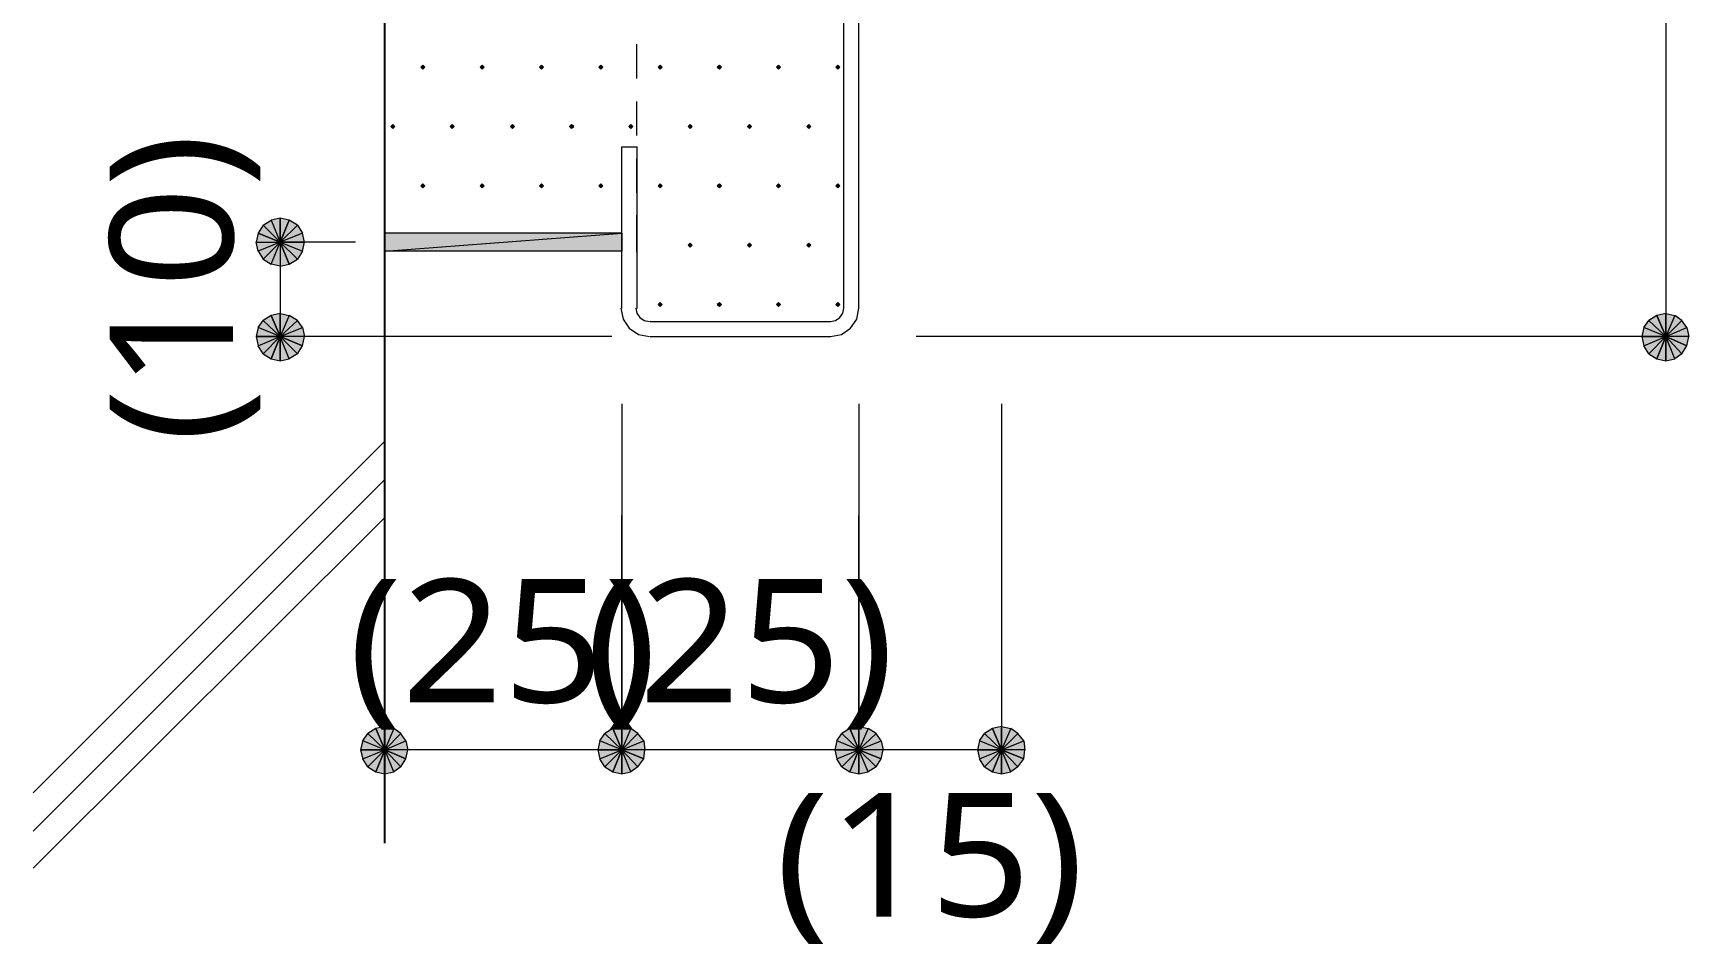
# Model space of a CAD drawing. Header units: millimetres. Extents: x 0 to 420, y 0 to 297.
# Drawn here: x 30.97 to 65.85, y 79.52 to 98.7 of the extents above; entities that cross this region are included whole.
import ezdxf
from ezdxf.enums import TextEntityAlignment as Align

# ---------------------------------------------------------------- set-up
doc = ezdxf.new("R2010")
doc.units = ezdxf.units.MM
doc.styles.add('kst32b', font='NotoSansJP-Variable.ttf')

msp = doc.modelspace()

# ---------------------------------------------------------------- hatches: boundary and pattern name
for points in [[(39.18, 98.023), (39.158, 98.002), (39.137, 97.98), (39.158, 97.959), (39.18, 97.938), (39.201, 97.959), (39.222, 97.98), (39.201, 98.002), (39.18, 98.023)], [(40.428, 98.023), (40.407, 98.002), (40.386, 97.98), (40.407, 97.959), (40.428, 97.938), (40.45, 97.959), (40.471, 97.98), (40.45, 98.002), (40.428, 98.023)], [(41.677, 98.023), (41.656, 98.002), (41.635, 97.98), (41.656, 97.959), (41.677, 97.938), (41.698, 97.959), (41.72, 97.98), (41.698, 98.002), (41.677, 98.023)], [(42.926, 98.023), (42.905, 98.002), (42.884, 97.98), (42.905, 97.959), (42.926, 97.938), (42.947, 97.959), (42.968, 97.98), (42.947, 98.002), (42.926, 98.023)], [(44.175, 98.023), (44.154, 98.002), (44.132, 97.98), (44.154, 97.959), (44.175, 97.938), (44.196, 97.959), (44.217, 97.98), (44.196, 98.002), (44.175, 98.023)], [(45.424, 98.023), (45.403, 98.002), (45.381, 97.98), (45.403, 97.959), (45.424, 97.938), (45.445, 97.959), (45.466, 97.98), (45.445, 98.002), (45.424, 98.023)], [(46.673, 98.023), (46.651, 98.002), (46.63, 97.98), (46.651, 97.959), (46.673, 97.938), (46.694, 97.959), (46.715, 97.98), (46.694, 98.002), (46.673, 98.023)], [(47.921, 98.023), (47.9, 98.002), (47.879, 97.98), (47.9, 97.959), (47.921, 97.938), (47.943, 97.959), (47.964, 97.98), (47.943, 98.002), (47.921, 98.023)], [(38.545, 96.774), (38.523, 96.753), (38.502, 96.732), (38.523, 96.711), (38.545, 96.689), (38.566, 96.711), (38.587, 96.732), (38.566, 96.753), (38.545, 96.774)], [(39.793, 96.774), (39.772, 96.753), (39.751, 96.732), (39.772, 96.711), (39.793, 96.689), (39.814, 96.711), (39.836, 96.732), (39.814, 96.753), (39.793, 96.774)], [(41.063, 96.774), (41.042, 96.753), (41.021, 96.732), (41.042, 96.711), (41.063, 96.689), (41.085, 96.711), (41.106, 96.732), (41.085, 96.753), (41.063, 96.774)], [(42.312, 96.774), (42.291, 96.753), (42.27, 96.732), (42.291, 96.711), (42.312, 96.689), (42.333, 96.711), (42.355, 96.732), (42.333, 96.753), (42.312, 96.774)], [(43.561, 96.774), (43.54, 96.753), (43.519, 96.732), (43.54, 96.711), (43.561, 96.689), (43.582, 96.711), (43.603, 96.732), (43.582, 96.753), (43.561, 96.774)], [(44.81, 96.774), (44.789, 96.753), (44.768, 96.732), (44.789, 96.711), (44.81, 96.689), (44.831, 96.711), (44.852, 96.732), (44.831, 96.753), (44.81, 96.774)], [(46.059, 96.774), (46.037, 96.753), (46.016, 96.732), (46.037, 96.711), (46.059, 96.689), (46.08, 96.711), (46.101, 96.732), (46.08, 96.753), (46.059, 96.774)], [(47.307, 96.774), (47.286, 96.753), (47.265, 96.732), (47.286, 96.711), (47.307, 96.689), (47.329, 96.711), (47.35, 96.732), (47.329, 96.753), (47.307, 96.774)], [(39.18, 95.525), (39.158, 95.504), (39.137, 95.483), (39.158, 95.462), (39.18, 95.441), (39.201, 95.462), (39.222, 95.483), (39.201, 95.504), (39.18, 95.525)], [(40.428, 95.525), (40.407, 95.504), (40.386, 95.483), (40.407, 95.462), (40.428, 95.441), (40.45, 95.462), (40.471, 95.483), (40.45, 95.504), (40.428, 95.525)], [(41.677, 95.525), (41.656, 95.504), (41.635, 95.483), (41.656, 95.462), (41.677, 95.441), (41.698, 95.462), (41.72, 95.483), (41.698, 95.504), (41.677, 95.525)], [(42.926, 95.525), (42.905, 95.504), (42.884, 95.483), (42.905, 95.462), (42.926, 95.441), (42.947, 95.462), (42.968, 95.483), (42.947, 95.504), (42.926, 95.525)], [(44.175, 95.525), (44.154, 95.504), (44.132, 95.483), (44.154, 95.462), (44.175, 95.441), (44.196, 95.462), (44.217, 95.483), (44.196, 95.504), (44.175, 95.525)], [(45.424, 95.525), (45.403, 95.504), (45.381, 95.483), (45.403, 95.462), (45.424, 95.441), (45.445, 95.462), (45.466, 95.483), (45.445, 95.504), (45.424, 95.525)], [(46.673, 95.525), (46.651, 95.504), (46.63, 95.483), (46.651, 95.462), (46.673, 95.441), (46.694, 95.462), (46.715, 95.483), (46.694, 95.504), (46.673, 95.525)], [(47.921, 95.525), (47.9, 95.504), (47.879, 95.483), (47.9, 95.462), (47.921, 95.441), (47.943, 95.462), (47.964, 95.483), (47.943, 95.504), (47.921, 95.525)], [(36.364, 94.763), (36.174, 94.805), (36.174, 94.297), (36.364, 94.763)], [(44.81, 94.276), (44.789, 94.255), (44.768, 94.234), (44.789, 94.213), (44.81, 94.192), (44.831, 94.213), (44.852, 94.234), (44.831, 94.255), (44.81, 94.276)], [(46.059, 94.276), (46.037, 94.255), (46.016, 94.234), (46.037, 94.213), (46.059, 94.192), (46.08, 94.213), (46.101, 94.234), (46.08, 94.255), (46.059, 94.276)], [(47.307, 94.276), (47.286, 94.255), (47.265, 94.234), (47.286, 94.213), (47.307, 94.192), (47.329, 94.213), (47.35, 94.234), (47.329, 94.255), (47.307, 94.276)], [(44.175, 93.027), (44.154, 93.006), (44.132, 92.985), (44.154, 92.964), (44.175, 92.943), (44.196, 92.964), (44.217, 92.985), (44.196, 93.006), (44.175, 93.027)], [(45.424, 93.027), (45.403, 93.006), (45.381, 92.985), (45.403, 92.964), (45.424, 92.943), (45.445, 92.964), (45.466, 92.985), (45.445, 93.006), (45.424, 93.027)], [(46.673, 93.027), (46.651, 93.006), (46.63, 92.985), (46.651, 92.964), (46.673, 92.943), (46.694, 92.964), (46.715, 92.985), (46.694, 93.006), (46.673, 93.027)], [(47.921, 93.027), (47.9, 93.006), (47.879, 92.985), (47.9, 92.964), (47.921, 92.943), (47.943, 92.964), (47.964, 92.985), (47.943, 93.006), (47.921, 93.027)], [(35.983, 91.842), (36.174, 91.8), (36.174, 92.308), (35.983, 91.842)], [(65.172, 91.842), (65.363, 91.8), (65.363, 92.308), (65.172, 91.842)], [(38.185, 83.143), (38.375, 83.1), (38.375, 83.608), (38.185, 83.143)], [(43.18, 83.143), (43.371, 83.1), (43.371, 83.608), (43.18, 83.143)], [(48.175, 83.143), (48.366, 83.1), (48.366, 83.608), (48.175, 83.143)], [(51.181, 83.143), (51.371, 83.1), (51.371, 83.608), (51.181, 83.143)]]:
    msp.add_hatch(color=7).paths.add_polyline_path(points)
h = msp.add_hatch(color=7)
h.paths.add_polyline_path([(36.174, 94.805), (35.983, 94.763), (36.174, 94.297), (36.174, 94.805)])
h.paths.add_polyline_path([(35.983, 94.763), (36.174, 94.297), (35.814, 94.657), (35.983, 94.763)])
h.paths.add_polyline_path([(36.174, 94.297), (35.814, 94.657), (35.708, 94.488), (36.174, 94.297)])
h = msp.add_hatch(color=7)
h.paths.add_polyline_path([(36.682, 94.297), (36.639, 94.488), (36.174, 94.297), (36.682, 94.297)])
h.paths.add_polyline_path([(36.639, 94.488), (36.174, 94.297), (36.534, 94.657), (36.639, 94.488)])
h.paths.add_polyline_path([(36.174, 94.297), (36.534, 94.657), (36.364, 94.763), (36.174, 94.297)])
h = msp.add_hatch(color=7)
h.paths.add_polyline_path([(35.708, 94.488), (35.666, 94.297), (36.174, 94.297), (35.708, 94.488)])
h.paths.add_polyline_path([(35.666, 94.297), (36.174, 94.297), (35.708, 94.107), (35.666, 94.297)])
h.paths.add_polyline_path([(36.174, 94.297), (35.708, 94.107), (35.814, 93.938), (36.174, 94.297)])
h = msp.add_hatch(color=7)
h.paths.add_polyline_path([(35.814, 93.938), (35.983, 93.832), (36.174, 94.297), (35.814, 93.938)])
h.paths.add_polyline_path([(35.983, 93.832), (36.174, 94.297), (36.174, 93.789), (35.983, 93.832)])
h.paths.add_polyline_path([(36.174, 94.297), (36.174, 93.789), (36.364, 93.832), (36.174, 94.297)])
h = msp.add_hatch(color=7)
h.paths.add_polyline_path([(36.364, 93.832), (36.534, 93.938), (36.174, 94.297), (36.364, 93.832)])
h.paths.add_polyline_path([(36.534, 93.938), (36.174, 94.297), (36.639, 94.107), (36.534, 93.938)])
h.paths.add_polyline_path([(36.174, 94.297), (36.639, 94.107), (36.682, 94.297), (36.174, 94.297)])
h = msp.add_hatch(color=7)
h.paths.add_polyline_path([(38.375, 94.488), (38.375, 94.107), (43.371, 94.488), (38.375, 94.488)])
h.paths.add_polyline_path([(38.375, 94.107), (43.371, 94.488), (43.371, 94.107), (38.375, 94.107)])
h = msp.add_hatch(color=7)
h.paths.add_polyline_path([(36.534, 92.646), (36.364, 92.752), (36.174, 92.308), (36.534, 92.646)])
h.paths.add_polyline_path([(36.364, 92.752), (36.174, 92.308), (36.174, 92.795), (36.364, 92.752)])
h.paths.add_polyline_path([(36.174, 92.308), (36.174, 92.795), (35.983, 92.752), (36.174, 92.308)])
h = msp.add_hatch(color=7)
h.paths.add_polyline_path([(65.701, 92.646), (65.553, 92.752), (65.363, 92.308), (65.701, 92.646)])
h.paths.add_polyline_path([(65.553, 92.752), (65.363, 92.308), (65.363, 92.795), (65.553, 92.752)])
h.paths.add_polyline_path([(65.363, 92.308), (65.363, 92.795), (65.172, 92.752), (65.363, 92.308)])
h = msp.add_hatch(color=7)
h.paths.add_polyline_path([(35.983, 92.752), (35.814, 92.646), (36.174, 92.308), (35.983, 92.752)])
h.paths.add_polyline_path([(35.814, 92.646), (36.174, 92.308), (35.708, 92.498), (35.814, 92.646)])
h.paths.add_polyline_path([(36.174, 92.308), (35.708, 92.498), (35.666, 92.308), (36.174, 92.308)])
h = msp.add_hatch(color=7)
h.paths.add_polyline_path([(36.639, 92.117), (36.682, 92.308), (36.174, 92.308), (36.639, 92.117)])
h.paths.add_polyline_path([(36.682, 92.308), (36.174, 92.308), (36.639, 92.498), (36.682, 92.308)])
h.paths.add_polyline_path([(36.174, 92.308), (36.639, 92.498), (36.534, 92.646), (36.174, 92.308)])
h = msp.add_hatch(color=7)
h.paths.add_polyline_path([(65.172, 92.752), (65.003, 92.646), (65.363, 92.308), (65.172, 92.752)])
h.paths.add_polyline_path([(65.003, 92.646), (65.363, 92.308), (64.897, 92.498), (65.003, 92.646)])
h.paths.add_polyline_path([(65.363, 92.308), (64.897, 92.498), (64.855, 92.308), (65.363, 92.308)])
h = msp.add_hatch(color=7)
h.paths.add_polyline_path([(65.807, 92.117), (65.85, 92.308), (65.363, 92.308), (65.807, 92.117)])
h.paths.add_polyline_path([(65.85, 92.308), (65.363, 92.308), (65.807, 92.498), (65.85, 92.308)])
h.paths.add_polyline_path([(65.363, 92.308), (65.807, 92.498), (65.701, 92.646), (65.363, 92.308)])
h = msp.add_hatch(color=7)
h.paths.add_polyline_path([(35.666, 92.308), (35.708, 92.117), (36.174, 92.308), (35.666, 92.308)])
h.paths.add_polyline_path([(35.708, 92.117), (36.174, 92.308), (35.814, 91.948), (35.708, 92.117)])
h.paths.add_polyline_path([(36.174, 92.308), (35.814, 91.948), (35.983, 91.842), (36.174, 92.308)])
h = msp.add_hatch(color=7)
h.paths.add_polyline_path([(36.174, 91.8), (36.364, 91.842), (36.174, 92.308), (36.174, 91.8)])
h.paths.add_polyline_path([(36.364, 91.842), (36.174, 92.308), (36.534, 91.948), (36.364, 91.842)])
h.paths.add_polyline_path([(36.174, 92.308), (36.534, 91.948), (36.639, 92.117), (36.174, 92.308)])
h = msp.add_hatch(color=7)
h.paths.add_polyline_path([(64.855, 92.308), (64.897, 92.117), (65.363, 92.308), (64.855, 92.308)])
h.paths.add_polyline_path([(64.897, 92.117), (65.363, 92.308), (65.003, 91.948), (64.897, 92.117)])
h.paths.add_polyline_path([(65.363, 92.308), (65.003, 91.948), (65.172, 91.842), (65.363, 92.308)])
h = msp.add_hatch(color=7)
h.paths.add_polyline_path([(65.363, 91.8), (65.553, 91.842), (65.363, 92.308), (65.363, 91.8)])
h.paths.add_polyline_path([(65.553, 91.842), (65.363, 92.308), (65.701, 91.948), (65.553, 91.842)])
h.paths.add_polyline_path([(65.363, 92.308), (65.701, 91.948), (65.807, 92.117), (65.363, 92.308)])
h = msp.add_hatch(color=7)
h.paths.add_polyline_path([(38.714, 83.947), (38.566, 84.053), (38.375, 83.608), (38.714, 83.947)])
h.paths.add_polyline_path([(38.566, 84.053), (38.375, 83.608), (38.375, 84.095), (38.566, 84.053)])
h.paths.add_polyline_path([(38.375, 83.608), (38.375, 84.095), (38.185, 84.053), (38.375, 83.608)])
h = msp.add_hatch(color=7)
h.paths.add_polyline_path([(43.709, 83.947), (43.561, 84.053), (43.371, 83.608), (43.709, 83.947)])
h.paths.add_polyline_path([(43.561, 84.053), (43.371, 83.608), (43.371, 84.095), (43.561, 84.053)])
h.paths.add_polyline_path([(43.371, 83.608), (43.371, 84.095), (43.18, 84.053), (43.371, 83.608)])
h = msp.add_hatch(color=7)
h.paths.add_polyline_path([(48.726, 83.947), (48.556, 84.053), (48.366, 83.608), (48.726, 83.947)])
h.paths.add_polyline_path([(48.556, 84.053), (48.366, 83.608), (48.366, 84.095), (48.556, 84.053)])
h.paths.add_polyline_path([(48.366, 83.608), (48.366, 84.095), (48.175, 84.053), (48.366, 83.608)])
h = msp.add_hatch(color=7)
h.paths.add_polyline_path([(51.71, 83.947), (51.562, 84.053), (51.371, 83.608), (51.71, 83.947)])
h.paths.add_polyline_path([(51.562, 84.053), (51.371, 83.608), (51.371, 84.095), (51.562, 84.053)])
h.paths.add_polyline_path([(51.371, 83.608), (51.371, 84.095), (51.181, 84.053), (51.371, 83.608)])
h = msp.add_hatch(color=7)
h.paths.add_polyline_path([(38.185, 84.053), (38.015, 83.947), (38.375, 83.608), (38.185, 84.053)])
h.paths.add_polyline_path([(38.015, 83.947), (38.375, 83.608), (37.91, 83.799), (38.015, 83.947)])
h.paths.add_polyline_path([(38.375, 83.608), (37.91, 83.799), (37.867, 83.608), (38.375, 83.608)])
h = msp.add_hatch(color=7)
h.paths.add_polyline_path([(38.82, 83.418), (38.862, 83.608), (38.375, 83.608), (38.82, 83.418)])
h.paths.add_polyline_path([(38.862, 83.608), (38.375, 83.608), (38.82, 83.799), (38.862, 83.608)])
h.paths.add_polyline_path([(38.375, 83.608), (38.82, 83.799), (38.714, 83.947), (38.375, 83.608)])
h = msp.add_hatch(color=7)
h.paths.add_polyline_path([(43.18, 84.053), (43.011, 83.947), (43.371, 83.608), (43.18, 84.053)])
h.paths.add_polyline_path([(43.011, 83.947), (43.371, 83.608), (42.905, 83.799), (43.011, 83.947)])
h.paths.add_polyline_path([(43.371, 83.608), (42.905, 83.799), (42.862, 83.608), (43.371, 83.608)])
h = msp.add_hatch(color=7)
h.paths.add_polyline_path([(43.836, 83.418), (43.857, 83.608), (43.371, 83.608), (43.836, 83.418)])
h.paths.add_polyline_path([(43.857, 83.608), (43.371, 83.608), (43.836, 83.799), (43.857, 83.608)])
h.paths.add_polyline_path([(43.371, 83.608), (43.836, 83.799), (43.709, 83.947), (43.371, 83.608)])
h = msp.add_hatch(color=7)
h.paths.add_polyline_path([(48.175, 84.053), (48.006, 83.947), (48.366, 83.608), (48.175, 84.053)])
h.paths.add_polyline_path([(48.006, 83.947), (48.366, 83.608), (47.9, 83.799), (48.006, 83.947)])
h.paths.add_polyline_path([(48.366, 83.608), (47.9, 83.799), (47.858, 83.608), (48.366, 83.608)])
h = msp.add_hatch(color=7)
h.paths.add_polyline_path([(48.832, 83.418), (48.874, 83.608), (48.366, 83.608), (48.832, 83.418)])
h.paths.add_polyline_path([(48.874, 83.608), (48.366, 83.608), (48.832, 83.799), (48.874, 83.608)])
h.paths.add_polyline_path([(48.366, 83.608), (48.832, 83.799), (48.726, 83.947), (48.366, 83.608)])
h = msp.add_hatch(color=7)
h.paths.add_polyline_path([(51.181, 84.053), (51.012, 83.947), (51.371, 83.608), (51.181, 84.053)])
h.paths.add_polyline_path([(51.012, 83.947), (51.371, 83.608), (50.906, 83.799), (51.012, 83.947)])
h.paths.add_polyline_path([(51.371, 83.608), (50.906, 83.799), (50.864, 83.608), (51.371, 83.608)])
h = msp.add_hatch(color=7)
h.paths.add_polyline_path([(51.837, 83.418), (51.858, 83.608), (51.371, 83.608), (51.837, 83.418)])
h.paths.add_polyline_path([(51.858, 83.608), (51.371, 83.608), (51.837, 83.799), (51.858, 83.608)])
h.paths.add_polyline_path([(51.371, 83.608), (51.837, 83.799), (51.71, 83.947), (51.371, 83.608)])
h = msp.add_hatch(color=7)
h.paths.add_polyline_path([(37.867, 83.608), (37.91, 83.418), (38.375, 83.608), (37.867, 83.608)])
h.paths.add_polyline_path([(37.91, 83.418), (38.375, 83.608), (38.015, 83.248), (37.91, 83.418)])
h.paths.add_polyline_path([(38.375, 83.608), (38.015, 83.248), (38.185, 83.143), (38.375, 83.608)])
h = msp.add_hatch(color=7)
h.paths.add_polyline_path([(38.375, 83.1), (38.566, 83.143), (38.375, 83.608), (38.375, 83.1)])
h.paths.add_polyline_path([(38.566, 83.143), (38.375, 83.608), (38.714, 83.248), (38.566, 83.143)])
h.paths.add_polyline_path([(38.375, 83.608), (38.714, 83.248), (38.82, 83.418), (38.375, 83.608)])
h = msp.add_hatch(color=7)
h.paths.add_polyline_path([(42.862, 83.608), (42.905, 83.418), (43.371, 83.608), (42.862, 83.608)])
h.paths.add_polyline_path([(42.905, 83.418), (43.371, 83.608), (43.011, 83.248), (42.905, 83.418)])
h.paths.add_polyline_path([(43.371, 83.608), (43.011, 83.248), (43.18, 83.143), (43.371, 83.608)])
h = msp.add_hatch(color=7)
h.paths.add_polyline_path([(43.371, 83.1), (43.561, 83.143), (43.371, 83.608), (43.371, 83.1)])
h.paths.add_polyline_path([(43.561, 83.143), (43.371, 83.608), (43.709, 83.248), (43.561, 83.143)])
h.paths.add_polyline_path([(43.371, 83.608), (43.709, 83.248), (43.836, 83.418), (43.371, 83.608)])
h = msp.add_hatch(color=7)
h.paths.add_polyline_path([(47.858, 83.608), (47.9, 83.418), (48.366, 83.608), (47.858, 83.608)])
h.paths.add_polyline_path([(47.9, 83.418), (48.366, 83.608), (48.006, 83.248), (47.9, 83.418)])
h.paths.add_polyline_path([(48.366, 83.608), (48.006, 83.248), (48.175, 83.143), (48.366, 83.608)])
h = msp.add_hatch(color=7)
h.paths.add_polyline_path([(48.366, 83.1), (48.556, 83.143), (48.366, 83.608), (48.366, 83.1)])
h.paths.add_polyline_path([(48.556, 83.143), (48.366, 83.608), (48.726, 83.248), (48.556, 83.143)])
h.paths.add_polyline_path([(48.366, 83.608), (48.726, 83.248), (48.832, 83.418), (48.366, 83.608)])
h = msp.add_hatch(color=7)
h.paths.add_polyline_path([(50.864, 83.608), (50.906, 83.418), (51.371, 83.608), (50.864, 83.608)])
h.paths.add_polyline_path([(50.906, 83.418), (51.371, 83.608), (51.012, 83.248), (50.906, 83.418)])
h.paths.add_polyline_path([(51.371, 83.608), (51.012, 83.248), (51.181, 83.143), (51.371, 83.608)])
h = msp.add_hatch(color=7)
h.paths.add_polyline_path([(51.371, 83.1), (51.562, 83.143), (51.371, 83.608), (51.371, 83.1)])
h.paths.add_polyline_path([(51.562, 83.143), (51.371, 83.608), (51.71, 83.248), (51.562, 83.143)])
h.paths.add_polyline_path([(51.371, 83.608), (51.71, 83.248), (51.837, 83.418), (51.371, 83.608)])

# ---------------------------------------------------------------- linework, layer by layer
at = {"lineweight": 13}
for points in [[(65.363, 117.094), (65.363, 92.308), (49.572, 92.308)], [(48.048, 92.9), (48.048, 100.415)], [(48.366, 92.9), (48.366, 100.415)], [(43.688, 97.748), (43.688, 98.467)], [(43.688, 96.541), (43.688, 97.261)], [(43.371, 92.9), (43.371, 96.308), (43.688, 96.308), (43.688, 92.9)], [(43.688, 95.335), (43.688, 96.054)], [(43.688, 94.086), (43.688, 94.869)], [(37.761, 94.297), (36.174, 94.297)], [(36.174, 94.297), (36.174, 92.308)], [(43.349, 92.911), (43.397, 92.676), (43.526, 92.485), (43.718, 92.355), (43.953, 92.308)], [(43.667, 92.911), (43.689, 92.8), (43.751, 92.709), (43.841, 92.648), (43.953, 92.625)], [(47.763, 92.308), (47.997, 92.355), (48.189, 92.485), (48.318, 92.676), (48.366, 92.911)], [(47.763, 92.625), (47.874, 92.648), (47.965, 92.709), (48.026, 92.8), (48.048, 92.911)], [(43.963, 92.625), (47.773, 92.625)], [(43.159, 92.308), (36.174, 92.308)], [(43.963, 92.308), (47.773, 92.308)], [(43.371, 90.89), (43.371, 83.608), (43.371, 88.54)], [(48.366, 90.89), (48.366, 83.608), (48.366, 88.54)], [(51.371, 90.89), (51.371, 83.608)], [(38.375, 90.106), (30.967, 82.698)], [(38.375, 89.302), (30.967, 81.894)], [(38.375, 88.498), (30.967, 81.111)], [(51.371, 83.608), (48.366, 83.608), (43.371, 83.608), (38.375, 83.608)]]:
    msp.add_lwpolyline(points, dxfattribs=at)
at = {"lineweight": 25}
msp.add_lwpolyline([(38.375, 81.64), (38.375, 115.104), (31.369, 115.104)], dxfattribs=at)
at = {"lineweight": 0}
for points in [[(39.18, 98.023), (39.158, 98.002), (39.137, 97.98), (39.158, 97.959), (39.18, 97.938), (39.201, 97.959), (39.222, 97.98), (39.201, 98.002)], [(40.428, 98.023), (40.407, 98.002), (40.386, 97.98), (40.407, 97.959), (40.428, 97.938), (40.45, 97.959), (40.471, 97.98), (40.45, 98.002)], [(41.677, 98.023), (41.656, 98.002), (41.635, 97.98), (41.656, 97.959), (41.677, 97.938), (41.698, 97.959), (41.72, 97.98), (41.698, 98.002)], [(42.926, 98.023), (42.905, 98.002), (42.884, 97.98), (42.905, 97.959), (42.926, 97.938), (42.947, 97.959), (42.968, 97.98), (42.947, 98.002)], [(44.175, 98.023), (44.154, 98.002), (44.132, 97.98), (44.154, 97.959), (44.175, 97.938), (44.196, 97.959), (44.217, 97.98), (44.196, 98.002)], [(45.424, 98.023), (45.403, 98.002), (45.381, 97.98), (45.403, 97.959), (45.424, 97.938), (45.445, 97.959), (45.466, 97.98), (45.445, 98.002)], [(46.673, 98.023), (46.651, 98.002), (46.63, 97.98), (46.651, 97.959), (46.673, 97.938), (46.694, 97.959), (46.715, 97.98), (46.694, 98.002)], [(47.921, 98.023), (47.9, 98.002), (47.879, 97.98), (47.9, 97.959), (47.921, 97.938), (47.943, 97.959), (47.964, 97.98), (47.943, 98.002)], [(38.545, 96.774), (38.523, 96.753), (38.502, 96.732), (38.523, 96.711), (38.545, 96.689), (38.566, 96.711), (38.587, 96.732), (38.566, 96.753)], [(39.793, 96.774), (39.772, 96.753), (39.751, 96.732), (39.772, 96.711), (39.793, 96.689), (39.814, 96.711), (39.836, 96.732), (39.814, 96.753)], [(41.063, 96.774), (41.042, 96.753), (41.021, 96.732), (41.042, 96.711), (41.063, 96.689), (41.085, 96.711), (41.106, 96.732), (41.085, 96.753)], [(42.312, 96.774), (42.291, 96.753), (42.27, 96.732), (42.291, 96.711), (42.312, 96.689), (42.333, 96.711), (42.355, 96.732), (42.333, 96.753)], [(43.561, 96.774), (43.54, 96.753), (43.519, 96.732), (43.54, 96.711), (43.561, 96.689), (43.582, 96.711), (43.603, 96.732), (43.582, 96.753)], [(44.81, 96.774), (44.789, 96.753), (44.768, 96.732), (44.789, 96.711), (44.81, 96.689), (44.831, 96.711), (44.852, 96.732), (44.831, 96.753)], [(46.059, 96.774), (46.037, 96.753), (46.016, 96.732), (46.037, 96.711), (46.059, 96.689), (46.08, 96.711), (46.101, 96.732), (46.08, 96.753)], [(47.307, 96.774), (47.286, 96.753), (47.265, 96.732), (47.286, 96.711), (47.307, 96.689), (47.329, 96.711), (47.35, 96.732), (47.329, 96.753)], [(39.18, 95.525), (39.158, 95.504), (39.137, 95.483), (39.158, 95.462), (39.18, 95.441), (39.201, 95.462), (39.222, 95.483), (39.201, 95.504)], [(40.428, 95.525), (40.407, 95.504), (40.386, 95.483), (40.407, 95.462), (40.428, 95.441), (40.45, 95.462), (40.471, 95.483), (40.45, 95.504)], [(41.677, 95.525), (41.656, 95.504), (41.635, 95.483), (41.656, 95.462), (41.677, 95.441), (41.698, 95.462), (41.72, 95.483), (41.698, 95.504)], [(42.926, 95.525), (42.905, 95.504), (42.884, 95.483), (42.905, 95.462), (42.926, 95.441), (42.947, 95.462), (42.968, 95.483), (42.947, 95.504)], [(44.175, 95.525), (44.154, 95.504), (44.132, 95.483), (44.154, 95.462), (44.175, 95.441), (44.196, 95.462), (44.217, 95.483), (44.196, 95.504)], [(45.424, 95.525), (45.403, 95.504), (45.381, 95.483), (45.403, 95.462), (45.424, 95.441), (45.445, 95.462), (45.466, 95.483), (45.445, 95.504)], [(46.673, 95.525), (46.651, 95.504), (46.63, 95.483), (46.651, 95.462), (46.673, 95.441), (46.694, 95.462), (46.715, 95.483), (46.694, 95.504)], [(47.921, 95.525), (47.9, 95.504), (47.879, 95.483), (47.9, 95.462), (47.921, 95.441), (47.943, 95.462), (47.964, 95.483), (47.943, 95.504)], [(36.174, 94.297), (35.814, 94.657), (35.708, 94.488)], [(35.983, 94.763), (36.174, 94.297), (35.814, 94.657)], [(36.174, 94.805), (35.983, 94.763), (36.174, 94.297)], [(36.364, 94.763), (36.174, 94.805), (36.174, 94.297)], [(36.174, 94.297), (36.534, 94.657), (36.364, 94.763)], [(36.639, 94.488), (36.174, 94.297), (36.534, 94.657)], [(35.708, 94.488), (35.666, 94.297), (36.174, 94.297)], [(35.666, 94.297), (36.174, 94.297), (35.708, 94.107)], [(36.174, 94.297), (35.708, 94.107), (35.814, 93.938)], [(35.814, 93.938), (35.983, 93.832), (36.174, 94.297)], [(35.983, 93.832), (36.174, 94.297), (36.174, 93.789)], [(36.682, 94.297), (36.639, 94.488), (36.174, 94.297)], [(36.174, 94.297), (36.174, 93.789), (36.364, 93.832)], [(36.364, 93.832), (36.534, 93.938), (36.174, 94.297)], [(36.534, 93.938), (36.174, 94.297), (36.639, 94.107)], [(36.174, 94.297), (36.639, 94.107), (36.682, 94.297)], [(38.375, 94.488), (38.375, 94.107), (43.371, 94.488)], [(38.375, 94.107), (43.371, 94.488), (43.371, 94.107)], [(44.81, 94.276), (44.789, 94.255), (44.768, 94.234), (44.789, 94.213), (44.81, 94.192), (44.831, 94.213), (44.852, 94.234), (44.831, 94.255)], [(46.059, 94.276), (46.037, 94.255), (46.016, 94.234), (46.037, 94.213), (46.059, 94.192), (46.08, 94.213), (46.101, 94.234), (46.08, 94.255)], [(47.307, 94.276), (47.286, 94.255), (47.265, 94.234), (47.286, 94.213), (47.307, 94.192), (47.329, 94.213), (47.35, 94.234), (47.329, 94.255)], [(36.174, 92.308), (36.174, 92.795), (35.983, 92.752)], [(36.364, 92.752), (36.174, 92.308), (36.174, 92.795)], [(44.175, 93.027), (44.154, 93.006), (44.132, 92.985), (44.154, 92.964), (44.175, 92.943), (44.196, 92.964), (44.217, 92.985), (44.196, 93.006)], [(45.424, 93.027), (45.403, 93.006), (45.381, 92.985), (45.403, 92.964), (45.424, 92.943), (45.445, 92.964), (45.466, 92.985), (45.445, 93.006)], [(46.673, 93.027), (46.651, 93.006), (46.63, 92.985), (46.651, 92.964), (46.673, 92.943), (46.694, 92.964), (46.715, 92.985), (46.694, 93.006)], [(47.921, 93.027), (47.9, 93.006), (47.879, 92.985), (47.9, 92.964), (47.921, 92.943), (47.943, 92.964), (47.964, 92.985), (47.943, 93.006)], [(65.363, 92.308), (65.363, 92.795), (65.172, 92.752)], [(65.553, 92.752), (65.363, 92.308), (65.363, 92.795)], [(36.174, 92.308), (35.708, 92.498), (35.666, 92.308)], [(35.814, 92.646), (36.174, 92.308), (35.708, 92.498)], [(35.983, 92.752), (35.814, 92.646), (36.174, 92.308)], [(36.534, 92.646), (36.364, 92.752), (36.174, 92.308)], [(36.174, 92.308), (36.639, 92.498), (36.534, 92.646)], [(36.682, 92.308), (36.174, 92.308), (36.639, 92.498)], [(65.363, 92.308), (64.897, 92.498), (64.855, 92.308)], [(65.003, 92.646), (65.363, 92.308), (64.897, 92.498)], [(65.172, 92.752), (65.003, 92.646), (65.363, 92.308)], [(65.701, 92.646), (65.553, 92.752), (65.363, 92.308)], [(65.363, 92.308), (65.807, 92.498), (65.701, 92.646)], [(65.85, 92.308), (65.363, 92.308), (65.807, 92.498)], [(35.666, 92.308), (35.708, 92.117), (36.174, 92.308)], [(35.708, 92.117), (36.174, 92.308), (35.814, 91.948)], [(36.174, 92.308), (35.814, 91.948), (35.983, 91.842)], [(35.983, 91.842), (36.174, 91.8), (36.174, 92.308)], [(36.174, 91.8), (36.364, 91.842), (36.174, 92.308)], [(36.364, 91.842), (36.174, 92.308), (36.534, 91.948)], [(36.174, 92.308), (36.534, 91.948), (36.639, 92.117)], [(36.639, 92.117), (36.682, 92.308), (36.174, 92.308)], [(64.855, 92.308), (64.897, 92.117), (65.363, 92.308)], [(64.897, 92.117), (65.363, 92.308), (65.003, 91.948)], [(65.363, 92.308), (65.003, 91.948), (65.172, 91.842)], [(65.172, 91.842), (65.363, 91.8), (65.363, 92.308)], [(65.363, 91.8), (65.553, 91.842), (65.363, 92.308)], [(65.553, 91.842), (65.363, 92.308), (65.701, 91.948)], [(65.363, 92.308), (65.701, 91.948), (65.807, 92.117)], [(65.807, 92.117), (65.85, 92.308), (65.363, 92.308)], [(38.375, 83.608), (38.375, 84.095), (38.185, 84.053)], [(38.566, 84.053), (38.375, 83.608), (38.375, 84.095)], [(43.371, 83.608), (43.371, 84.095), (43.18, 84.053)], [(43.561, 84.053), (43.371, 83.608), (43.371, 84.095)], [(48.366, 83.608), (48.366, 84.095), (48.175, 84.053)], [(48.556, 84.053), (48.366, 83.608), (48.366, 84.095)], [(51.371, 83.608), (51.371, 84.095), (51.181, 84.053)], [(51.562, 84.053), (51.371, 83.608), (51.371, 84.095)], [(38.375, 83.608), (37.91, 83.799), (37.867, 83.608)], [(38.015, 83.947), (38.375, 83.608), (37.91, 83.799)], [(38.185, 84.053), (38.015, 83.947), (38.375, 83.608)], [(38.714, 83.947), (38.566, 84.053), (38.375, 83.608)], [(38.375, 83.608), (38.82, 83.799), (38.714, 83.947)], [(38.862, 83.608), (38.375, 83.608), (38.82, 83.799)], [(43.371, 83.608), (42.905, 83.799), (42.862, 83.608)], [(43.011, 83.947), (43.371, 83.608), (42.905, 83.799)], [(43.18, 84.053), (43.011, 83.947), (43.371, 83.608)], [(43.709, 83.947), (43.561, 84.053), (43.371, 83.608)], [(43.371, 83.608), (43.836, 83.799), (43.709, 83.947)], [(43.857, 83.608), (43.371, 83.608), (43.836, 83.799)], [(48.366, 83.608), (47.9, 83.799), (47.858, 83.608)], [(48.006, 83.947), (48.366, 83.608), (47.9, 83.799)], [(48.175, 84.053), (48.006, 83.947), (48.366, 83.608)], [(48.726, 83.947), (48.556, 84.053), (48.366, 83.608)], [(48.366, 83.608), (48.832, 83.799), (48.726, 83.947)], [(48.874, 83.608), (48.366, 83.608), (48.832, 83.799)], [(51.371, 83.608), (50.906, 83.799), (50.864, 83.608)], [(51.012, 83.947), (51.371, 83.608), (50.906, 83.799)], [(51.181, 84.053), (51.012, 83.947), (51.371, 83.608)], [(51.71, 83.947), (51.562, 84.053), (51.371, 83.608)], [(51.371, 83.608), (51.837, 83.799), (51.71, 83.947)], [(51.858, 83.608), (51.371, 83.608), (51.837, 83.799)], [(37.867, 83.608), (37.91, 83.418), (38.375, 83.608)], [(37.91, 83.418), (38.375, 83.608), (38.015, 83.248)], [(38.375, 83.608), (38.015, 83.248), (38.185, 83.143)], [(38.185, 83.143), (38.375, 83.1), (38.375, 83.608)], [(38.375, 83.1), (38.566, 83.143), (38.375, 83.608)], [(38.566, 83.143), (38.375, 83.608), (38.714, 83.248)], [(38.375, 83.608), (38.714, 83.248), (38.82, 83.418)], [(38.82, 83.418), (38.862, 83.608), (38.375, 83.608)], [(42.862, 83.608), (42.905, 83.418), (43.371, 83.608)], [(42.905, 83.418), (43.371, 83.608), (43.011, 83.248)], [(43.371, 83.608), (43.011, 83.248), (43.18, 83.143)], [(43.18, 83.143), (43.371, 83.1), (43.371, 83.608)], [(43.371, 83.1), (43.561, 83.143), (43.371, 83.608)], [(43.561, 83.143), (43.371, 83.608), (43.709, 83.248)], [(43.371, 83.608), (43.709, 83.248), (43.836, 83.418)], [(43.836, 83.418), (43.857, 83.608), (43.371, 83.608)], [(47.858, 83.608), (47.9, 83.418), (48.366, 83.608)], [(47.9, 83.418), (48.366, 83.608), (48.006, 83.248)], [(48.366, 83.608), (48.006, 83.248), (48.175, 83.143)], [(48.175, 83.143), (48.366, 83.1), (48.366, 83.608)], [(48.366, 83.1), (48.556, 83.143), (48.366, 83.608)], [(48.556, 83.143), (48.366, 83.608), (48.726, 83.248)], [(48.366, 83.608), (48.726, 83.248), (48.832, 83.418)], [(48.832, 83.418), (48.874, 83.608), (48.366, 83.608)], [(50.864, 83.608), (50.906, 83.418), (51.371, 83.608)], [(50.906, 83.418), (51.371, 83.608), (51.012, 83.248)], [(51.371, 83.608), (51.012, 83.248), (51.181, 83.143)], [(51.181, 83.143), (51.371, 83.1), (51.371, 83.608)], [(51.371, 83.1), (51.562, 83.143), (51.371, 83.608)], [(51.562, 83.143), (51.371, 83.608), (51.71, 83.248)], [(51.371, 83.608), (51.71, 83.248), (51.837, 83.418)], [(51.837, 83.418), (51.858, 83.608), (51.371, 83.608)]]:
    msp.add_lwpolyline(points, close=True, dxfattribs=at)

# ---------------------------------------------------------------- texts
at = {"style": 'kst32b'}
for s, p, p2 in [('(10)', (35.179, 90.085), (35.179, 96.583)), ('(25)', (37.613, 84.603), (44.11, 84.603)), ('(25)', (42.609, 84.603), (49.106, 84.603)), ('(15)', (46.609, 80.095), (53.106, 80.095))]:
    msp.add_text(s, height=2.5989, dxfattribs=at).set_placement(p, p2, align=Align.FIT)

doc.saveas('drawing.dxf')
